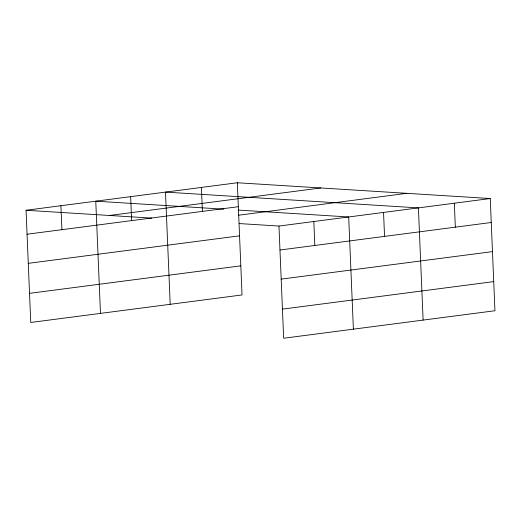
<?xml version="1.0" encoding="UTF-8"?>
<svg xmlns="http://www.w3.org/2000/svg" width="521" height="521" viewBox="0 0 521 521"><rect width="100%" height="100%" fill="white"/><g stroke="black" fill="none" stroke-linecap="round" stroke-linejoin="round"><path stroke-width="0.78" d="M237.335 182.754L242.037 294.951L30.752 322.466L26.05 210.263L237.335 182.754L490.248 198.534L494.95 310.737L283.665 338.246L278.963 226.049L239.217 223.568M109.514 215.473L320.793 187.957M27.053 234.222L238.338 206.707M238.286 215.271L406.784 193.33M278.963 226.049L490.248 198.534M28.277 263.339L239.562 235.831M279.966 250.008L491.251 222.493M29.534 293.343L240.819 265.834M281.19 279.126L492.475 251.617M282.447 309.129L493.732 281.614M223.822 209.175L95.773 201.184L100.475 313.388M238.156 210.074L348.686 216.97L353.388 329.168M26.05 210.263L151.709 218.11M454.332 203.216L455.334 227.169M423.111 320.089L418.409 207.892L165.496 192.106L170.198 304.303M383.547 212.431L384.55 236.391M313.824 221.51L314.827 245.469M201.419 187.43L202.422 211.389M130.634 196.645L131.637 220.604M60.911 205.723L61.914 229.683"/></g></svg>
